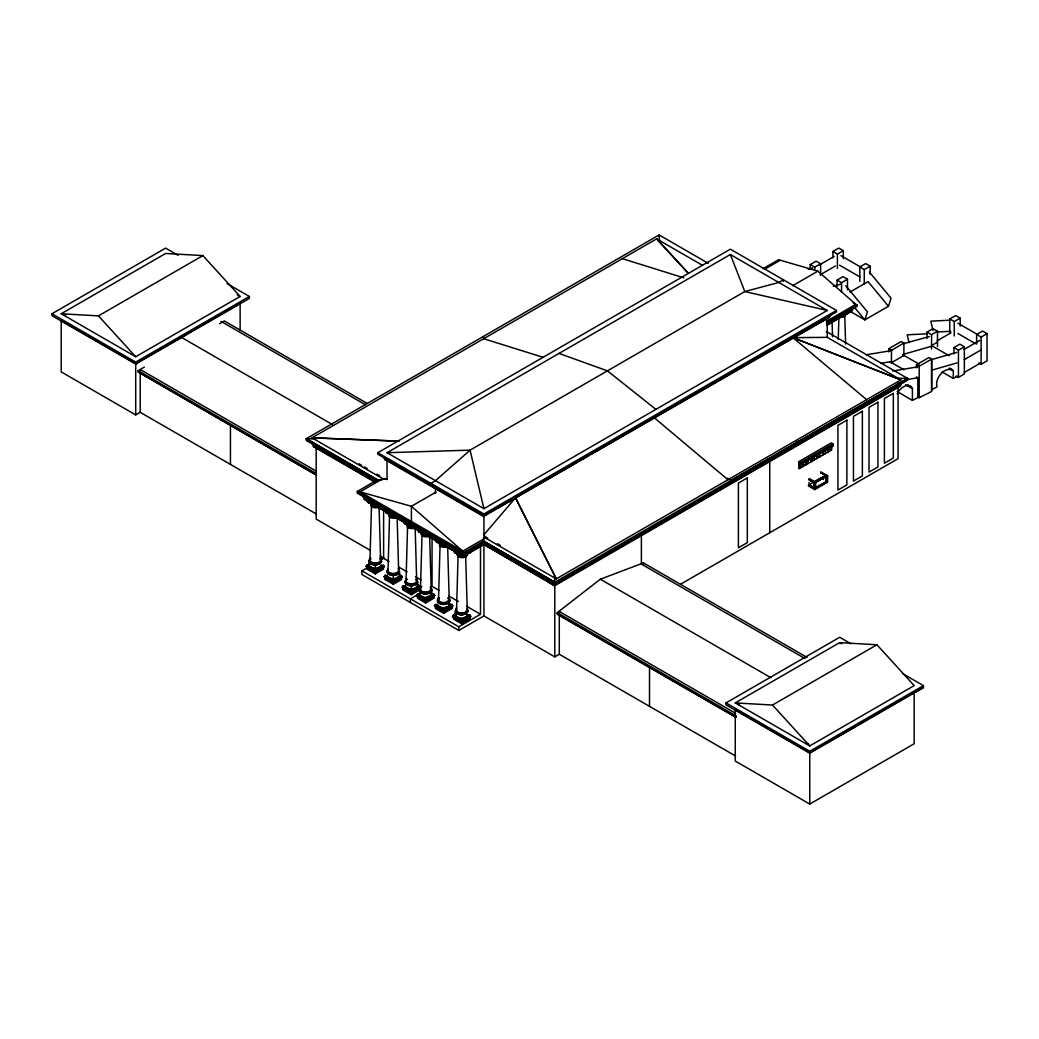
<?xml version="1.0" encoding="UTF-8"?>
<svg xmlns="http://www.w3.org/2000/svg" width="1039" height="1039" viewBox="0 0 1039 1039"><rect width="100%" height="100%" fill="white"/><g stroke="black" fill="none" stroke-linecap="round" stroke-linejoin="round"><path stroke-width="1.5" d="M367.196 569.203L367.092 567.216L367.196 569.216L375.3 573.892L383.391 569.216L383.495 567.229M369.261 560.528L369.04 564.917M366.871 567.216L375.3 572.099L384.456 566.372L383.599 565.697L375.3 570.489L375.3 573.892M375.793 505.876L375.793 506.824L368.624 502.681L368.624 501.266L375.793 505.422L369.066 501.98M385.222 579.619L385.131 577.632L385.222 579.619L393.326 584.295L401.431 579.619L401.522 577.645M402.314 576.775L393.326 582.372L384.339 576.762L393.326 581.97L393.326 580.892L401.625 576.1L402.496 576.775L393.326 582.074L393.326 584.295M393.833 516.279L393.833 517.24L386.664 513.084L386.664 511.682L393.833 515.825L387.092 512.383M403.262 590.022L403.158 588.035L403.249 590.035L411.353 594.711L419.457 590.035A6.078 3.507 -0.1 0 1 419.938 589.1M419.99 587.632L411.353 592.918L411.353 590.425L403.262 585.736L403.249 586.516L403.262 585.736L411.353 590.425L419.457 585.749L416.756 584.178L411.366 585.892L408.859 584.45M413.86 584.45L411.366 585.892L411.353 589.1A6.26 3.611 0 0 1 405.106 585.477L405.106 585.736M411.86 526.695L411.86 527.643L404.691 523.5L404.691 522.098L411.86 526.241L405.119 522.799M417.405 581.346A6.26 3.611 0 0 1 417.613 582.282L417.613 585.749M433.808 596.269L433.718 598.256L425.613 602.932L425.613 600.841L416.444 595.425L417.314 594.737L425.613 599.542C423.172 606.114 441.757 590.542 429.834 598.711M425.613 600.698L425.613 599.516L433.912 594.724L434.783 595.412L425.613 600.984L416.756 595.867L417.314 594.737M426.12 534.462L426.12 535.864L418.951 531.734L418.938 530.332M433.718 598.256L433.718 596.737M433.718 593.97L433.718 594.724L433.718 593.97L425.613 598.646L417.509 593.97L417.509 594.737M451.848 606.685L451.744 608.659L443.64 613.335L443.64 611.244L434.471 605.828L435.341 605.153L443.64 609.945C441.198 616.53 459.796 600.958 447.861 609.114M443.64 611.114L443.64 609.932L451.939 605.14L452.809 605.815C427.25 617.049 461.095 607.854 450.056 604.334M444.147 544.865L444.147 546.28L436.977 542.15L436.977 540.735M451.744 608.659L451.744 607.14M443.64 609.828L451.744 604.373L443.64 609.049L435.536 604.386L435.536 605.153M465.888 619.53L469.875 617.088L469.771 619.075L461.667 623.751L461.68 619.465L469.771 614.789L469.771 615.543L469.771 614.789L461.68 619.465L453.575 614.789L456.277 613.231M455.433 551.852L455.004 552.553L462.173 556.683L462.173 555.281L455.004 551.151L462.173 555.735M463.433 553.813L463.433 556.488L364.286 499.24L362.663 495.304M469.771 619.075L469.875 617.088M483.577 542.189L483.577 544.852L463.433 556.488L364.286 499.24M483.927 514.513L483.927 516.708L384.794 459.472L383.703 457.199M649.518 706.351L649.518 667.558M891.462 362.663L903.891 355.494M931.632 390.495L931.632 359.104L928.918 357.533L916.489 364.715L916.489 367.793M369.897 563.359L367.196 565.684L375.3 570.372L367.196 564.917L367.196 565.697M375.3 571.931L366.131 566.372L367.001 565.684L375.3 570.489C377.975 574.658 360.039 565.736 368.884 564.878M385.222 576.087L385.222 575.32L393.326 580.775L385.222 575.32L393.326 580.009L401.431 575.333L401.431 576.1M393.326 582.334L384.157 576.775L385.027 576.087L393.326 580.892L393.326 581.97M419.457 585.749L411.353 591.191L411.353 594.711M411.353 592.477L420.522 587.191L419.652 586.516L411.353 591.308L403.054 586.503L402.197 587.178L411.353 592.788L420.34 587.191M369.261 563.722L369.04 564.658A6.26 3.611 0 0 0 375.3 568.281L375.3 565.073L377.806 563.632M381.547 564.93L379.716 567.216L375.3 568.281M387.079 575.333L387.079 575.061A6.26 3.611 0 0 0 393.326 578.684L393.326 575.489A6.26 3.611 0 0 1 387.079 571.866M399.586 575.333L399.586 571.879L398.742 573.684L396.456 575.009L393.326 575.489L390.833 574.035M554.579 583.178L554.527 585.814L483.577 544.306L512.747 561.151M420.47 589.373L422.055 533.942M438.497 599.776L440.042 545.93M456.537 610.192L458.108 554.761M379.118 507.941L380.612 560.164A5.377 3.104 0.1 0 1 375.573 563.047A5.377 3.104 0.1 0 1 369.962 560.541L371.494 506.045M397.158 518.344L398.638 570.58A5.377 3.104 0.1 0 1 393.599 573.463A5.377 3.104 0.1 0 1 388.002 570.943L389.521 516.448M415.184 528.76L416.678 580.983A5.377 3.104 0.1 0 1 411.639 583.866A5.377 3.104 0.1 0 1 406.028 581.359L407.548 526.864M838.226 339.441L838.928 316.739M826.408 476.524C823.031 477.226 827.992 475.135 825.628 474.732C824.265 474.966 827.771 478.096 824.94 476.304M814.797 481.953C815.511 483.771 817.511 480.81 815.005 482.161M826.421 475.291L825.057 475.498M430.64 595.347C430.146 593.269 433.471 594.009 430.64 595.347L431.769 593.814L430.666 595.022L431.769 594.503M448.679 605.763C448.173 603.672 451.497 604.425 448.679 605.763L449.809 604.217L448.692 605.425L449.809 604.906L452.497 606.269L443.64 611.374L434.796 606.269L435.341 605.153M466.706 616.179C466.212 614.088 469.524 614.828 466.706 616.179L467.836 614.633L466.719 615.841L467.836 615.322M447.666 547.202L449.225 599.347L446.874 602.126L442.835 602.607A5.377 3.104 -0.1 0 1 439.042 598.204M826.576 475.122L814.81 481.914L826.473 475.057M808.861 483.161L809.108 482.382M810.16 479.862C807.329 478.408 811.991 480.719 808.81 479.537M810.927 480.992L812.472 480.875L810.965 480.888M812.485 480.875C810.446 478.836 811.394 483.161 812.472 480.641M813.043 482.213L814.511 481.979M419.561 588.048L419.457 590.035M815.005 482.395L826.732 475.187L827.654 475.706L827.654 482.174L814.758 489.616L808.485 486.005L808.485 485.044L821.381 477.602M816.641 481.317C819.316 479.511 815.29 481.979 818.109 481.317M816.641 481.083L818.187 481.434M818.329 480.018L819.849 480.486M819.992 479.057L821.537 479.174L820.07 479.395M821.278 478.018L823.174 478.563M431.653 589.568A6.26 3.611 -0.1 0 1 431.86 590.503L430.029 593.061L425.613 594.113A6.26 3.611 -0.1 0 1 419.353 590.516M381.56 561.463L379.716 564.021L375.3 565.073A6.26 3.611 0 0 1 369.04 561.463M417.613 582.282L416.782 584.087M455.627 610.4L455.42 614.789L455.42 611.335A6.26 3.611 -0.1 0 0 461.667 614.932L466.095 613.88L467.927 611.322A6.26 3.611 -0.1 0 0 467.082 609.516M455.627 613.594L455.42 614.53A6.26 3.611 -0.1 0 0 461.667 618.14L466.095 617.075L467.927 614.789M820.693 473.187C821.966 472.109 822.654 473.109 820.823 473.057M824.252 474.316C822.875 471.719 822.615 476.433 824.187 473.732M822.031 483.654L822.511 483.499M419.288 531.591L418.821 532.176L418.068 531.176A2.273 1.312 60 0 1 417.99 530.215L418.639 529.695L419.224 530.643A2.182 1.26 60 0 1 419.288 531.591M821.654 478.408L822.797 478.057M425.821 534.436L426.068 536.228L427.055 536.072A2.182 1.26 60 0 0 426.99 535.111L426.743 534.527M461.887 555.255L462.134 557.06L463.121 556.891A2.182 1.26 60 0 0 463.056 555.93L462.81 555.346M509.642 501.863L510.37 499.252M812.056 327.272L812.771 324.662M425.613 600.958L434.601 595.412M469.771 617.556L461.667 622.231L461.667 620.361L453.368 615.556L452.51 616.244L461.667 621.841L470.654 616.231L461.667 621.413M850.253 311.453L864.851 319.882L888.488 306.245L891.072 298.219L869.409 272.101M369.884 559.722L370.17 558.93M387.924 570.138L388.196 569.346M411.366 585.892A6.26 3.611 0 0 1 405.106 582.282L406.859 579.022M826.693 325.415L851.954 310.83L853.019 308.245M546.098 580.411L554.527 585.814L900.436 386.105L901.553 383.508M452.822 616.685L461.68 621.971L470.524 616.672M401.95 577.229L393.326 582.502L384.898 577.632M483.927 535.553L483.927 516.071L829.486 317.207L831.109 313.791M375.547 505.162L375.43 505.357A2.182 1.26 60 0 0 375.365 506.24L376.599 507.24A2.273 1.312 60 0 0 376.663 506.357L376.352 505.448M897.151 393.859C899.267 388.56 908.761 381.066 912.424 388.755L912.424 400.366L919.619 396.768M808.836 479.654L810.277 479.537M399.366 576.009L396.456 578.203L393.326 578.684M419.574 589.581L420.198 588.71M457.277 553.982A5.065 2.922 -0.1 0 0 459.641 557.268A5.065 2.922 -0.1 0 0 465.758 556.8L467.069 555.488A5.065 2.922 -0.1 0 0 467.069 553.982M387.287 570.931L387.911 570.06M449.679 605.049L448.069 606.672L443.64 607.724A6.26 3.611 -0.1 0 1 437.601 605.049M818.329 480.239L819.641 480.46M823.174 478.33L821.641 478.33M824.057 474.291L822.732 474.07L824.057 473.875M824.927 475.407L826.421 475.239M444.108 544.553L444.108 546.644L445.095 546.475A2.182 1.26 60 0 0 445.017 545.527L444.77 544.943M385.95 510.98L385.703 511.279A2.182 1.26 60 0 0 385.638 512.149L386.612 513.461L386.755 511.63M384.157 576.775L385.027 576.1L393.326 580.892M461.667 620.348L469.979 615.543L470.836 616.231L461.667 621.958L452.51 616.244L453.368 615.556M807.095 657.414L643.414 562.904L600.334 579.217L557.268 612.646L557.268 613.906L559.281 615.465L735.599 717.248M815.083 482.057L816.537 482.161L815.096 482.278M823.382 477.265L824.823 477.602L823.382 477.485M823.096 478.447L821.732 478.447M369.884 559.657L370.871 558.904M405.937 580.476L406.937 579.723M465.758 556.8L466.563 556.19M430.666 595.022L431.795 594.165M448.692 605.425L449.835 604.581M466.719 615.841L467.862 614.984M439.211 598.373L437.38 600.919A6.26 3.611 -0.1 0 0 443.64 604.529L448.069 603.464L449.887 600.919A6.26 3.611 -0.1 0 0 448.056 598.36M227.047 283.582L249.386 296.466L249.386 298.401L135.706 364.027L51.95 315.674L51.95 313.752L165.63 248.113L178.189 255.373M61.21 313.752L165.63 253.464L202.878 255.594L240.126 296.466L135.706 356.754L61.21 313.752L98.458 315.882L202.878 255.594M64.171 315.453L65.561 314.648M238.736 304.089L135.706 363.572L61.21 320.557L61.21 371.897L135.706 414.899L135.706 362.104L249.386 296.466M316.518 475.291L138.187 371.949L138.187 370.689L144.382 367.118M219.528 323.726L224.333 320.947L367.027 403.34M135.706 414.899L140.2 412.301L316.518 514.097M376.053 480.732L306.232 440.419L306.232 438.705L659.142 234.944L708.26 263.322M311.804 442.679L313.492 446.653L318.96 448.861M377.806 452.718L730.352 249.178L836.473 310.453L836.473 311.947L483.927 515.487L377.806 454.212L377.806 452.718L483.927 513.993L836.473 310.453M387.04 452.718L730.352 254.516L827.239 310.453L483.927 508.655L387.04 452.705L470.057 450.147L744.82 291.543L778.795 282.478L783.406 279.816L783.406 281.309M826.278 331.454L907.683 378.456L907.683 380.183L554.787 583.918L483.577 542.813L463.433 554.436L357.299 493.174L357.299 491.447L377.443 479.823L306.232 438.705L315.83 438.913M485.888 537.786L462.745 551.138L360.052 491.837L383.183 478.485M763.236 268.582L778.588 259.724L817.849 271.153L855.85 304.336L826.486 321.285M764.47 269.335L779.847 260.451M810.199 269.387L810.199 264.594L816.122 261.166L820.628 263.763L820.628 274.971M832.901 257.893L832.901 251.49L838.824 248.061L843.317 250.672L843.317 258.672M810.199 264.594L814.706 267.192L820.628 263.763M832.901 251.49L837.395 254.087L843.317 250.672M819.654 264.802L834.226 256.386M792.679 285.686L817.849 271.153M435.899 492.161L411.405 506.305L360.052 491.837M820.135 274.815L835.421 265.984M837.07 286.504L837.07 280.101L842.993 276.673L847.486 279.283L847.486 289.933M859.76 281.4L859.76 266.997L865.682 263.581L870.188 266.179L870.188 274.179M837.07 280.101L841.564 282.699L847.486 279.283M859.76 266.997L864.266 269.595L870.188 266.179M368.754 564.852L366.131 566.359L366.988 565.697L375.287 570.489M735.599 756.041L559.281 654.258L554.787 656.856L483.927 615.945L458.809 630.439L361.923 574.502L361.923 570.853L367.351 567.723M380.91 559.904L383.612 558.333L389.157 561.528M849.993 292.063L868.072 281.634L888.488 306.245M375.3 572.099L384.274 566.372L375.3 571.554L366.312 566.372M485.304 515.279L494.902 509.733M497.642 508.149L575.853 463.004M578.606 461.394L588.49 455.705M591.204 454.108L594.1 452.459M596.815 450.874L613.763 441.107M616.426 439.549L696.598 393.287M697.689 392.638L716.261 381.936M717.3 381.313L721.871 378.69M724.313 377.261L748.548 363.286M749.535 362.702L829.486 317.207M826.434 322.778L857.123 305.063L857.123 306.336L826.434 324.051M826.979 324.843L851.954 310.83M404.937 585.697L402.197 587.178L403.054 586.516L411.353 591.308M357.299 491.447L463.433 552.722L483.577 541.085L554.787 582.178L907.683 378.456L898.099 378.235M463.433 555.943L483.927 544.111L488.096 546.514M462.173 556.683L464.563 555.307M419.86 593.347L410.366 598.828L410.366 602.477M416.756 595.867L425.613 601.152L434.458 595.854M434.471 605.828L437.094 604.321M434.666 605.828L437.224 604.347M437.484 604.854L434.796 606.269L443.64 611.257M888.748 351.87L888.748 348.701L901.19 341.532L903.891 343.091L903.891 355.741M888.748 348.701L891.462 350.273L903.891 343.091M927.074 338.467L927.074 332.064L932.996 328.636L937.49 331.233L937.49 346.455M949.763 333.363L949.763 318.96L955.685 315.544L960.192 318.142L960.192 326.142M927.074 332.064L931.567 334.662L937.49 331.233M949.763 318.96L954.257 321.558L960.192 318.142M890.111 362.014L890.709 361.676L880.695 363.325M452.51 616.244L456.277 613.997M464.173 613.491L461.667 614.932L459.173 613.491M937.152 340.779L951.062 332.753M931.567 345.532L937.49 342.117M361.923 570.853L458.809 626.79L480.499 614.27L480.499 546.085M916.489 364.715L919.19 366.286L931.632 359.104L931.632 391.482L919.19 397.677L917.827 396.885L917.827 378.144M953.932 353.974L953.932 347.571L959.854 344.156L964.361 346.753L964.361 373.962L958.439 377.378L956.179 376.079M976.621 344.078L976.621 334.467L982.543 331.051L987.05 333.649L987.05 360.858L981.128 364.273L978.881 362.975M796.004 442.484L798.822 440.861M897.06 384.144L899.865 382.521M907.683 378.443L731.235 480.317L727.508 478.161M953.932 347.571L958.439 350.169L964.361 346.753M976.621 334.467L981.128 337.065L987.05 333.649M554.436 585.217L564.632 579.333M565.528 578.814L598.841 559.579M599.763 559.047L611.322 552.371M612.413 551.748L629.361 541.968M632.089 540.384L645.57 532.604M648.362 530.994L651.154 529.383M653.947 527.773L658.129 525.357M660.921 523.747L663.713 522.136M666.506 520.526L670.687 518.097M673.48 516.487L726.495 485.888M729.287 484.278L744.625 475.407M747.418 473.797L757.184 468.16M759.977 466.55L800.433 443.198M803.225 441.588L812.992 435.938M815.784 434.328L825.55 428.691M828.343 427.081L838.109 421.444M840.889 419.834L850.655 414.197M853.448 412.587L881.358 396.482M884.15 394.859L893.917 389.222M963.828 349.572L979.725 340.389M964.244 359.624L980.92 350M799.277 468.628L798.614 461.745L831.265 442.887L832.901 443.835L832.901 446.082L800.238 464.94L799.277 464.381L799.277 468.628L831.512 450.056L831.512 446.328L801.978 463.381M799.277 464.381L800.679 464.134L800.199 468.108L800.238 462.693L832.901 443.835M964.244 372.456L980.92 362.819M798.614 468.238L808.134 462.745M812.212 460.394L814.94 458.822M817.654 457.251L820.381 455.679M827.187 451.744L829.901 450.173M808.485 485.044L813.836 488.135L813.836 482.628L814.758 482.096L815.667 482.628L815.667 488.135L814.758 487.603M816.225 481.538L818.81 480.044M813.836 482.628L815.667 482.628M826.732 476.239L826.732 481.745L825.823 481.213L825.823 475.706L827.654 475.706M815.667 488.135L826.732 481.745M680.454 584.295L898.099 458.641L898.099 386.807L900.436 386.105M902.501 673.545L923.437 685.636L923.437 687.558L809.758 753.184L726.001 704.832L726.001 702.909L839.681 637.271L850.85 643.725M735.261 702.909L839.681 642.622L876.929 644.751L914.177 685.636L809.758 745.911L735.261 702.909L772.509 705.039L876.929 644.751M738.222 704.611L739.612 703.806M806.796 744.21L808.186 743.404M747.911 717.027L735.261 709.715L735.261 761.055L809.758 804.056L809.758 751.262L923.437 685.636M914.982 692.442L923.437 687.558M809.758 804.056L914.177 743.768L914.177 692.442L809.758 752.73L750.729 718.65M931.632 389.729L937.087 386.872C934.191 378.599 945.217 365.273 953.283 370.689L953.283 378.404L957.361 376.274M831.512 450.056C829.784 450.731 832.655 448.277 831.265 446.796M825.252 453.64L825.252 449.393M813.862 460.212L813.862 455.965L816.706 454.329L816.706 458.576L817.186 454.601M825.447 481.641L826.122 481.797L825.382 481.914M814.394 482.304L813.277 482.304M825.174 476.213L826.408 476.304M808.225 269.231L812.693 267.945M904.034 354.156L930.866 346.455M931.373 359.663L956.711 352.377M931.762 370.17L957.088 362.897M833.226 286.232L840.785 284.154M903.644 343.649L929.334 336.571M454.524 550.462L454.056 551.034A2.273 1.312 60 0 0 454.121 551.995L454.874 552.995L455.355 552.41A2.182 1.26 60 0 0 455.29 551.462L455.186 551.151M866.552 354.728L891.657 350.585M892.709 371.001L917.801 366.845M906.852 379.586L917.827 377.767L916.489 377.001M411.899 525.851L411.496 526.176A2.182 1.26 60 0 0 411.431 527.059L412.665 528.059A2.273 1.312 60 0 0 412.73 527.176L412.418 526.266M823.395 479.239L823.109 479.46M411.353 589.1L415.782 588.035L417.613 585.477A6.26 3.611 0 0 0 417.405 584.541M419.353 593.97L419.353 593.711A6.26 3.611 -0.1 0 0 425.613 597.321L431.029 595.503L431.86 590.503M949.399 320.233L930.827 321.168L933.048 330.61M936.555 332.025L950.698 331.311M927.308 333.792L907.203 334.818L909.047 342.675M794.497 337.649L827.239 337.35L900.93 379.897L792.939 337.662M702.546 265.361L656.648 238.866L311.999 437.822L382.781 478.719L387.144 478.693M382.066 479.823L377.443 479.797L306.232 438.679M397.664 441.056L311.999 437.822L399.21 441.185M414.99 527.968L413.86 527.864L413.145 524.786M382.781 478.719L385.69 479.278M827.239 310.453L744.82 291.543L730.352 254.516M384.794 459.472L392.573 463.329M622.348 258.646L683.792 277.842M483.667 338.714L543.54 357.455M368.248 500.603L367.676 500.863A2.182 1.26 60 0 0 367.598 501.746L368.585 503.045L368.728 501.227M558.995 353.416L607.438 370.858L655.882 409.379M823.511 477.576L824.823 477.135L823.304 477.602M840.915 255.659L861.266 267.4M957.919 323.207L978.283 334.961M839.551 265.166L859.915 276.919M957.906 333.493L975.556 343.688M932.918 346.364L949.217 355.767M853.136 302.765L857.123 305.063M949.776 368.196L952.555 369.806M949.126 368.287L953.283 370.689M942.191 372.001L953.283 378.404M902.54 354.585L919.19 364.195M890.111 361.767L903.969 369.767M890.111 362.143L891.462 362.91L891.462 350.273M916.489 377.365L919.19 378.923M907.489 384.833L911.645 387.235M905.489 384.755L912.424 388.755M897.177 391.56L912.424 400.366M831.499 445.276L832.901 446.082M828.46 447.536L828.46 451.783L828.46 448.952M820.693 471.836L826.382 475.187M798.614 461.745L800.238 462.693M809.134 478.576L814.823 481.862M482.693 336.818L485.174 338.272M237.165 294.764L240.126 296.466M839.681 642.622L841.655 643.764M221.06 321.402L365.325 404.691M805.082 658.583L641.388 564.073L641.388 535.02M181.435 337.376L332.376 424.522M600.334 579.217L770.847 677.675M395.339 464.927L421.639 480.109M424.406 481.706L435.484 488.096L434.354 488.096L433.64 485.473M436.874 488.901L475.628 511.279M478.395 512.876L482.538 515.266M358.897 463.758L361.676 465.355M364.455 466.966L367.235 468.563M376.962 474.187L379.742 475.784M484.966 536.54L487.746 538.137M497.473 543.761L500.253 545.358M483.577 537.072L483.577 541.085L554.787 582.204L554.787 583.918M328.688 454.485L331.467 456.082M334.246 457.692L337.026 459.29M341.195 461.706L343.974 463.303M346.753 464.914L349.533 466.511M359.247 472.122L367.585 476.94M371.754 479.343L374.534 480.953M490.876 548.124L493.655 549.722M496.434 551.332L500.603 553.735M503.383 555.333L506.162 556.943M510.331 559.346L513.11 560.956M515.889 562.554L518.656 564.164M528.383 569.775L531.163 571.385M315.83 447.458L343.61 463.511M346.39 465.108L374.183 481.148M515.526 562.761L525.253 568.372M528.033 569.982L543.319 578.801M313.492 446.653L374.702 481.992M51.95 313.752L135.706 362.104M726.001 702.909L809.758 751.262M316.518 471.316L140.2 369.52L140.2 412.301M735.599 713.274L559.281 611.477L559.281 654.258M419.379 531.033L426.12 534.916M437.406 541.449L444.147 545.319M138.187 370.689L315.856 473.277M557.268 612.646L736.339 716.04M138.187 371.949L315.856 474.524M557.268 613.906L736.339 717.287M370.365 550.384L316.181 519.097L316.181 447.264M380.092 555.995L384.261 558.398M398.846 567.125L407.145 571.918M415.457 576.71L420.99 579.905M438.978 590.295L432.055 586.295L432.055 537.15M448.666 595.892L458.355 601.49M466.667 606.282L480.499 614.27M431.146 593.139L434.783 595.412M450.186 604.308L452.809 605.815M367.196 564.93L375.287 569.606L383.391 564.93L383.391 565.684M417.509 593.983L425.613 598.659M402.924 588.035L411.353 592.918M367.196 567.697L375.3 572.372M385.222 578.113L393.326 582.788M403.249 588.516L411.353 593.191M416.99 595.867L425.613 601.425M435.016 606.282L443.64 611.841M453.043 616.685L461.68 622.244M425.613 602.945L417.509 598.269L417.509 596.75M443.64 613.348L435.549 608.672L435.549 607.153M461.68 623.764L453.575 619.088L453.575 617.569M398.859 574.502L401.625 576.1M417.769 585.697L420.522 587.191M847.356 312.181L847.85 313.129A1.623 0.935 60 0 1 847.798 313.778L846.902 313.259M436.848 540.254L436.029 540.631A2.273 1.312 60 0 0 436.094 541.592L436.848 542.592L437.328 542.007A2.182 1.26 60 0 0 437.25 541.046L437.146 540.735M866.63 399.677L792.965 337.623L900.917 379.884L556.268 578.866L485.486 538.007L484.031 534.63L515.474 497.863L556.268 578.879L515.565 497.785M654.245 417.717L727.949 479.745M462.745 551.138L411.405 506.305L411.405 521.487L410.366 522.085L410.366 523.812M772.509 705.039L809.758 745.911M98.458 315.882L135.706 356.754M845.785 285.751L867.448 311.869L864.851 319.882L854.642 307.583M404.652 521.773L403.729 521.682A2.182 1.26 60 0 0 403.664 522.565L404.652 523.864L404.794 522.046M842.122 315.609L842.369 316.298A1.623 0.935 60 0 1 842.317 316.947L841.421 316.427M394.378 515.851L394.703 516.773A2.273 1.312 60 0 1 394.625 517.643L393.391 516.643A2.182 1.26 60 0 1 393.469 515.76M469.057 552.332L469.641 553.268L470.29 552.748A2.182 1.26 60 0 0 470.225 551.787L470.122 551.475M483.927 508.655L470.057 450.147L435.484 480.693L430.86 483.356L430.86 484.849M416.678 580.983L416.587 580.178A5.377 3.104 0.1 0 0 416.145 579.398M398.56 569.762L398.638 570.58M380.521 559.359L380.612 560.164M659.492 240.503L659.142 234.944L659.142 236.684M554.436 576.645L554.787 582.204M844.746 314.895L845.616 344.013M832.109 322.181L832.538 336.74M465.654 556.034L467.251 609.75L464.901 612.542L460.874 613.01A5.377 3.104 -0.1 0 1 456.628 609.386M429.639 536.786L431.198 588.931L428.847 591.723L424.808 592.191A5.377 3.104 -0.1 0 1 421.003 587.801M461.667 619.465L461.667 620.231M451.744 604.373L451.744 605.14M981.128 337.065L981.128 364.273M958.439 350.169L958.439 377.378M954.257 321.558L954.257 335.961M931.567 334.662L931.567 349.065M919.19 366.286L919.19 397.677M864.266 269.595L864.266 283.998M841.564 282.699L841.564 292.297M837.395 254.087L837.395 268.491M827.252 316.791L827.252 337.363M823.161 451.16L822.68 455.121L822.68 450.874M814.706 267.192L814.706 270.387M814.758 483.161L814.758 489.616M811.771 457.731L811.29 461.706L811.29 458.874M808.511 459.615L808.03 463.576L808.03 459.329M803.238 462.654L802.77 466.628L802.77 462.368M769.743 460.913L769.743 532.747M643.414 562.904L643.414 564.164M554.787 585.022L554.787 656.856M483.927 513.993L483.927 515.487M483.927 543.592L483.927 615.945M483.577 541.085L483.577 542.813M463.433 552.722L463.433 554.436M458.809 626.79L458.809 630.439M453.575 614.789L453.575 615.556M435.484 488.603L435.484 493.343M431.86 593.97L431.86 593.698A6.26 3.611 -0.1 0 0 431.653 592.775M387.04 460.134L387.04 479.615M383.612 509.175L383.612 558.333M240.126 303.284L240.126 330.545M230.437 425.6L230.437 464.394M393.833 516.773A5.065 2.935 0 0 1 388.755 513.837M399.366 571.346A6.078 3.507 0 0 1 393.976 575.216A6.078 3.507 0 0 1 387.287 572.086M387.326 571.177A6.078 3.507 0 0 1 387.781 570.294M398.236 568.372A6.078 3.52 0 0 1 393.976 573.931A6.078 3.52 0 0 1 387.768 569.021M397.418 517.344A5.065 2.935 0.1 0 1 391.287 517.812A5.065 2.935 0.1 0 1 388.937 514.513M393.833 516.019A5.065 2.922 0 0 1 388.937 513.85M391.235 515.227A3.714 2.143 0 0 1 390.508 514.85M375.793 506.357A5.065 2.935 0 0 1 370.728 503.434M380.962 560.047A6.078 3.507 0 0 1 375.949 564.8A6.078 3.507 0 0 1 369.3 560.761M369.741 559.891A6.078 3.507 0 0 1 370.572 559.099M380.716 559.657A6.26 3.611 0 0 1 381.56 561.463M380.209 557.969A6.078 3.52 0 0 1 379.3 562.683A6.078 3.52 0 0 1 371.079 562.554A6.078 3.52 0 0 1 370.572 557.826M375.793 505.616A5.065 2.922 0 0 1 370.91 503.447M378.326 507.409A5.065 2.935 0.1 0 1 372.715 507.188A5.065 2.935 0.1 0 1 370.897 504.097M380.079 558.579A5.377 3.104 0.1 0 1 380.521 559.359M411.86 527.176A5.065 2.935 0 0 1 406.794 524.253M416.912 583.554A6.078 3.507 0 0 1 408.898 585.334A6.078 3.507 0 0 1 405.807 580.71M417.029 580.866A6.078 3.507 0 0 1 417.366 582.671M415.782 579.723A6.26 3.611 0 0 1 416.769 580.476M416.275 578.788A6.078 3.52 0 0 1 415.353 583.502A6.078 3.52 0 0 1 407.145 583.373A6.078 3.52 0 0 1 406.626 578.645M411.86 526.435A5.065 2.922 0 0 1 406.976 524.266M414.392 528.228A5.065 2.935 0.1 0 1 406.963 526.435M845.395 314.518A3.883 2.247 0.1 0 1 843.993 316.882A3.883 2.247 0.1 0 1 839.694 317.038M845.512 314.038A3.883 2.247 0.1 0 1 845.369 314.622M844.993 315.168A3.883 2.247 0.1 0 1 843.564 315.986M448.367 598.568A6.078 3.507 -0.1 0 1 444.575 604.23A6.078 3.507 -0.1 0 1 437.977 599.503M448.367 597.282A6.078 3.507 -0.1 0 1 449.64 598.945L449.679 599.854A6.078 3.507 -0.1 0 1 446.095 602.698A6.078 3.507 -0.1 0 1 438.9 601.685A6.078 3.507 -0.1 0 1 438.731 597.425M444.147 545.813A5.065 2.922 -0.1 0 1 439.081 542.89M446.679 546.852A5.078 2.935 0 0 1 439.237 545.072M444.147 545.072A5.065 2.922 0 0 1 439.263 542.903M448.329 597.828A5.377 3.104 -0.1 0 1 449.225 599.347M455.627 610.802A6.078 3.507 -0.1 0 0 462.602 614.633A6.078 3.507 -0.1 0 0 467.225 609.75A5.377 3.104 -0.1 0 0 466.979 608.958M467.225 608.477A6.078 3.507 -0.1 0 1 467.667 609.348L467.719 610.27A6.078 3.507 -0.1 0 1 464.134 613.101A6.078 3.507 -0.1 0 1 456.939 612.101A6.078 3.507 -0.1 0 1 456.757 607.828M467.069 554.06A5.065 2.922 -0.1 0 1 463.485 556.125M462.173 556.229A5.065 2.922 -0.1 0 1 457.108 553.306M466.563 554.008A5.065 2.922 -0.1 0 1 465.758 554.618M462.173 555.475A5.065 2.922 -0.1 0 1 457.29 553.319M458.783 554.216A3.714 2.143 -0.1 0 1 458.355 553.722M431.653 590.723A6.078 3.507 -0.1 0 1 425.756 593.853A6.078 3.507 -0.1 0 1 419.613 590.905M430.341 588.152A6.078 3.507 -0.1 0 1 431.159 588.931A5.377 3.104 -0.1 0 0 430.925 588.139M430.341 586.879A6.078 3.507 -0.1 0 1 431.614 588.529L431.653 589.451A6.078 3.507 -0.1 0 1 428.068 592.282A6.078 3.507 -0.1 0 1 420.418 590.905A6.078 3.507 -0.1 0 1 421.795 586.347M426.12 535.41A5.065 2.922 -0.1 0 1 421.042 532.488M429.704 535.981A5.078 2.935 0 0 1 426.12 536.838A5.065 2.922 -0.1 0 1 421.224 533.163M426.12 534.656A5.065 2.922 0 0 1 421.224 532.5M423.367 533.825A3.714 2.143 -0.1 0 1 422.717 533.397M422.289 532.903A3.714 2.143 -0.1 0 1 422.094 532.358M809.225 484.979L809.978 485.096L809.316 484.888M811.342 486.213L812.108 486.265L811.381 486.148M815.394 487.486L816.16 487.551L815.394 487.486M817.057 486.538L817.823 486.59L817.096 486.473M818.706 485.577L819.485 485.629L818.745 485.525M820.368 484.616L821.148 484.681L820.368 484.616M823.68 482.706L824.447 482.823L823.784 482.603M846.876 420.172L837.941 425.328L837.941 490.044L846.876 484.888L846.876 420.172M862.37 411.223L853.448 416.379L853.448 481.096L862.37 475.94L862.37 411.223M877.942 402.236L869.02 407.392L869.02 472.109L877.942 466.953L877.942 402.236M893.332 393.352L884.397 398.508L884.397 463.225L893.332 458.069L893.332 393.352M747.314 477.914L738.391 483.07L738.391 547.787L747.314 542.631L747.314 477.914M819.745 456.848L819.277 452.848L819.745 456.848M805.939 464.81L805.459 460.822L805.939 464.81M688.415 273.361L656.635 238.853L688.389 273.4M425.613 599.412L425.613 598.646L425.613 599.425"/></g></svg>
